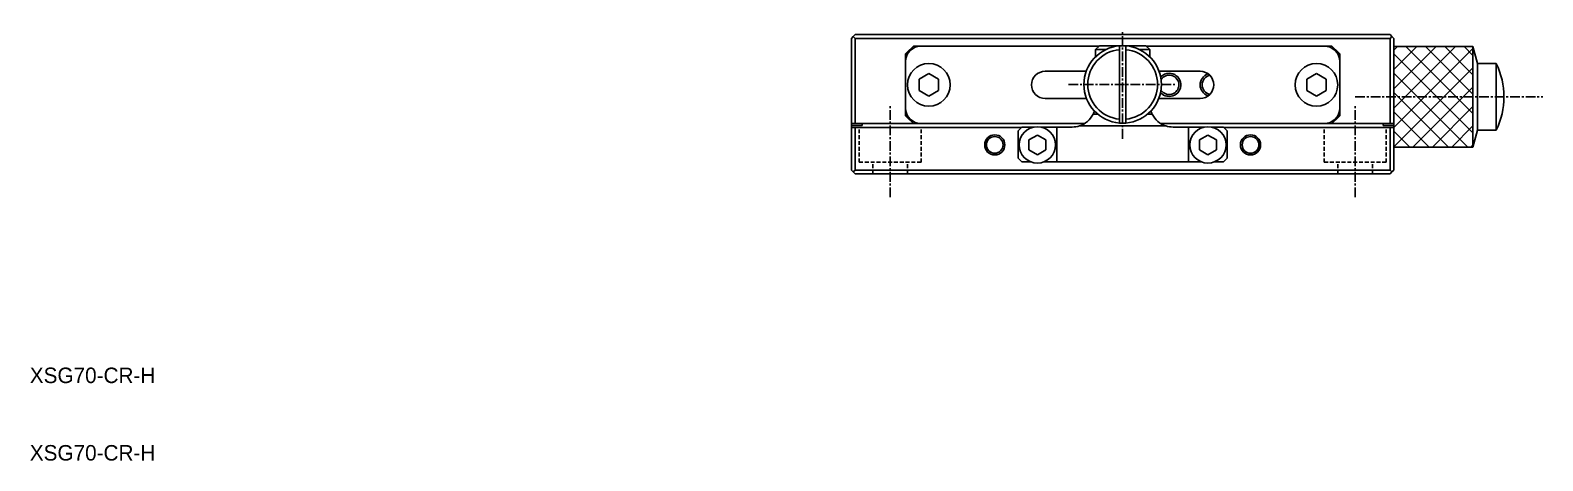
# Model space of a CAD drawing. Extents: x 10 to 360, y 10 to 247.
# Drawn here: x 10.1 to 205.2, y 10 to 65.5 of the extents above; entities that cross this region are included whole.
import ezdxf

# ---------------------------------------------------------------- set-up
doc = ezdxf.new("R2010")
doc.units = 0
doc.linetypes.add('CENTER', pattern=[2, 1.25, -0.25, 0.25, -0.25])
doc.linetypes.add('DASHED', pattern=[0.75, 0.5, -0.25])
doc.layers.get('0').update_dxf_attribs({"linetype": 'CONTINUOUS'})
doc.layers.add('CENTER', color=1, linetype='CENTER')
doc.styles.get("Standard").update_dxf_attribs({"font": 'FGP教科書体NT-M'})

msp = doc.modelspace()

# ---------------------------------------------------------------- linework, layer by layer
at = {"color": 7, "linetype": 'CONTINUOUS'}
for p, q in [((115.994926, 64.5), (116.244926, 64.75)), ((115.994926, 53.5), (115.994926, 64.5)), ((116.494926, 65), (116.244926, 64.75)), ((116.244926, 64.75), (116.494926, 64.5)), ((116.494926, 65), (185.494926, 65)), ((116.494926, 64.5), (116.494926, 53.5)), ((185.494926, 64.5), (116.494926, 64.5)), ((185.744926, 64.75), (185.494926, 65)), ((185.494926, 64.5), (185.744926, 64.75)), ((185.494926, 53.5), (185.494926, 64.5)), ((185.744926, 64.75), (185.994926, 64.5)), ((122.994926, 62.5), (123.194926, 62.7)), ((122.994926, 61.5), (122.994926, 62.5)), ((123.994926, 63.5), (123.194926, 62.7)), ((123.194926, 62.7), (123.194926, 62.37178)), ((123.994926, 63.5), (124.994926, 63.5)), ((124.994926, 63.5), (147.944926, 63.5)), ((147.494926, 63.05), (147.994926, 63.55)), ((148.815476, 63.05), (147.494926, 63.05)), ((147.494926, 63.05), (147.494926, 62.120714)), ((147.994926, 63.55), (150.994926, 63.55)), ((150.594926, 63.533974), (150.594926, 63.032187)), ((150.594926, 63.032187), (150.594926, 54.067813)), ((150.994926, 63.55), (153.994926, 63.55)), ((151.394926, 63.032187), (151.394926, 63.533974)), ((151.394926, 54.067813), (151.394926, 63.032187)), ((154.494926, 63.05), (153.174375, 63.05)), ((153.994926, 63.55), (154.494926, 63.05)), ((154.044926, 63.5), (176.994926, 63.5)), ((154.494926, 62.120714), (154.494926, 63.05)), ((176.994926, 63.5), (177.994926, 63.5)), ((178.794926, 62.7), (177.994926, 63.5)), ((178.794926, 62.37178), (178.794926, 62.7)), ((178.794926, 62.7), (178.994926, 62.5)), ((178.994926, 62.5), (178.994926, 61.5)), ((185.994926, 63.449999), (196.194933, 63.449999)), ((185.994926, 50.450001), (185.994926, 63.449999)), ((196.784421, 61.25), (196.194933, 63.449999)), ((196.194933, 63.449999), (196.194933, 50.450001)), ((122.994926, 55.5), (122.994926, 61.5)), ((178.994926, 61.5), (178.994926, 55.5)), ((196.784421, 61.25), (196.784421, 52.65)), ((199.194932, 61.25), (196.784421, 61.25)), ((199.194932, 61.25), (199.194932, 52.65)), ((124.744926, 59.221688), (125.994926, 59.943376)), ((124.744926, 57.778312), (124.744926, 59.221688)), ((125.994926, 59.943376), (127.244926, 59.221688)), ((127.244926, 59.221688), (127.244926, 57.778312)), ((127.244926, 57.778312), (127.244926, 59.221688)), ((140.994926, 60.25), (146.292799, 60.25)), ((155.697053, 60.25), (160.994926, 60.25)), ((174.744926, 59.221688), (175.994926, 59.943376)), ((174.744926, 57.778312), (174.744926, 59.221688)), ((175.994926, 59.943376), (177.244926, 59.221688)), ((177.244926, 59.221688), (177.244926, 57.778312)), ((177.244926, 57.778312), (177.244926, 59.221688)), ((125.994926, 57.056624), (124.744926, 57.778312)), ((124.744926, 57.778312), (125.994926, 57.056624)), ((127.244926, 57.778312), (125.994926, 57.056624)), ((125.994926, 57.056624), (127.244926, 57.778312)), ((146.330164, 56.75), (140.994926, 56.75)), ((160.994926, 56.75), (155.659687, 56.75)), ((175.994926, 57.056624), (174.744926, 57.778312)), ((174.744926, 57.778312), (175.994926, 57.056624)), ((177.244926, 57.778312), (175.994926, 57.056624)), ((175.994926, 57.056624), (177.244926, 57.778312)), ((122.994926, 54.5), (122.994926, 55.5)), ((147.174012, 54.7), (147.804707, 54.7)), ((154.185145, 54.7), (154.81584, 54.7)), ((178.994926, 55.5), (178.994926, 54.5)), ((116.494926, 53.5), (115.994926, 53.5)), ((115.994926, 53.5), (115.994926, 53.25)), ((115.994926, 53.25), (117.394926, 53.25)), ((115.994926, 53), (115.994926, 53.25)), ((115.994926, 47.5), (115.994926, 53)), ((115.994926, 53), (116.494926, 53)), ((116.494926, 53.5), (123.994926, 53.5)), ((116.494926, 53), (116.494926, 47.5)), ((137.944926, 53), (116.494926, 53)), ((117.394926, 53.5), (117.394926, 53.25)), ((123.194926, 54.3), (122.994926, 54.5)), ((123.194926, 54.62822), (123.194926, 54.3)), ((123.194926, 54.3), (123.994926, 53.5)), ((124.994926, 53.5), (123.994926, 53.5)), ((146.075162, 53.5), (124.994926, 53.5)), ((137.494926, 52.55), (137.994926, 53.05)), ((137.994926, 53.05), (139.512743, 53.05)), ((140.477108, 53.05), (142.494926, 53.05)), ((142.494926, 53.05), (142.494926, 48.55)), ((144.494926, 53.05), (142.494926, 53.05)), ((156.558176, 53.2), (145.431676, 53.2)), ((150.594926, 54.067813), (150.594926, 53.566026)), ((151.394926, 53.566026), (151.394926, 54.067813)), ((176.994926, 53.5), (155.91468, 53.5)), ((159.494926, 53.05), (157.494926, 53.05)), ((159.494926, 48.55), (159.494926, 53.05)), ((159.494926, 53.05), (161.512743, 53.05)), ((162.477108, 53.05), (163.994926, 53.05)), ((163.994926, 53.05), (164.494926, 52.55)), ((185.494926, 53), (164.044926, 53)), ((177.994926, 53.5), (176.994926, 53.5)), ((177.994926, 53.5), (178.794926, 54.3)), ((177.994926, 53.5), (185.494926, 53.5)), ((178.794926, 54.3), (178.794926, 54.62822)), ((178.994926, 54.5), (178.794926, 54.3)), ((184.594926, 53.5), (184.594926, 53.25)), ((185.994926, 53.25), (184.594926, 53.25)), ((185.994926, 53.5), (185.494926, 53.5)), ((185.494926, 47.5), (185.494926, 53)), ((185.494926, 53), (185.994926, 53)), ((185.994926, 53.5), (185.994926, 53.25)), ((185.994926, 53.25), (185.994926, 53)), ((185.994926, 53), (185.994926, 47.5)), ((137.494926, 49.05), (137.494926, 52.55)), ((138.894926, 51.385085), (139.994926, 52.020171)), ((138.894926, 50.114915), (138.894926, 51.385085)), ((139.994926, 52.020171), (141.094926, 51.385085)), ((141.094926, 51.385085), (141.094926, 50.114915)), ((141.094926, 50.114915), (141.094926, 51.385085)), ((160.894926, 51.385085), (161.994926, 52.020171)), ((160.894926, 50.114915), (160.894926, 51.385085)), ((161.994926, 52.020171), (163.094926, 51.385085)), ((163.094926, 51.385085), (163.094926, 50.114915)), ((163.094926, 50.114915), (163.094926, 51.385085)), ((164.494926, 52.55), (164.494926, 49.05)), ((196.194933, 50.450001), (196.784421, 52.65)), ((196.784421, 52.65), (199.194932, 52.65)), ((137.994926, 48.55), (137.494926, 49.05)), ((139.994926, 49.479829), (138.894926, 50.114915)), ((138.894926, 50.114915), (139.994926, 49.479829)), ((141.094926, 50.114915), (139.994926, 49.479829)), ((139.994926, 49.479829), (141.094926, 50.114915)), ((161.994926, 49.479829), (160.894926, 50.114915)), ((160.894926, 50.114915), (161.994926, 49.479829)), ((163.094926, 50.114915), (161.994926, 49.479829)), ((161.994926, 49.479829), (163.094926, 50.114915)), ((164.494926, 49.05), (163.994926, 48.55)), ((196.194933, 50.450001), (185.994926, 50.450001)), ((116.244926, 47.25), (115.994926, 47.5)), ((116.494926, 47.5), (116.244926, 47.25)), ((116.494926, 47), (116.244926, 47.25)), ((116.494926, 47.5), (185.494926, 47.5)), ((185.494926, 47), (116.494926, 47)), ((139.16879, 48.55), (137.994926, 48.55)), ((142.494926, 48.55), (140.821062, 48.55)), ((159.494926, 48.55), (142.494926, 48.55)), ((161.16879, 48.55), (159.494926, 48.55)), ((163.994926, 48.55), (162.821062, 48.55)), ((185.744926, 47.25), (185.494926, 47.5)), ((185.744926, 47.25), (185.494926, 47)), ((185.994926, 47.5), (185.744926, 47.25))]:
    msp.add_line(p, q, dxfattribs=at)
at = {"color": 3, "linetype": 'CONTINUOUS'}
for p, q in [((185.994926, 64.5), (185.994926, 53.5)), ((196.194933, 63.449999), (185.994926, 63.449999)), ((185.994926, 62.994926), (186.449999, 63.449999)), ((185.994926, 60.494926), (188.949999, 63.449999)), ((185.994926, 57.994926), (191.449999, 63.449999)), ((185.994926, 55.494926), (193.949999, 63.449999)), ((185.994926, 52.994926), (196.194933, 63.194933)), ((185.994926, 62.505074), (196.194933, 52.305067)), ((187.550001, 63.449999), (196.194933, 54.805067)), ((190.050001, 63.449999), (196.194933, 57.305067)), ((192.550001, 63.449999), (196.194933, 59.805067)), ((195.050001, 63.449999), (196.194933, 62.305067)), ((196.194933, 63.449999), (196.194933, 50.450001)), ((185.994926, 50.494926), (196.194933, 60.694933)), ((185.994926, 60.005074), (195.549999, 50.450001)), ((185.994926, 57.505074), (193.049999, 50.450001)), ((188.450001, 50.450001), (196.194933, 58.194933)), ((185.994926, 55.005074), (190.549999, 50.450001)), ((190.950001, 50.450001), (196.194933, 55.694933)), ((193.450001, 50.450001), (196.194933, 53.194933)), ((185.994926, 52.505074), (188.049999, 50.450001)), ((185.994926, 50.450001), (196.194933, 50.450001)), ((195.950001, 50.450001), (196.194933, 50.694933))]:
    msp.add_line(p, q, dxfattribs=at)
at = {"color": 3, "linetype": 'DASHED'}
for p, q in [((116.994926, 48.5), (116.994926, 53)), ((124.994926, 48.5), (124.994926, 53)), ((176.994926, 48.5), (176.994926, 53)), ((184.994926, 48.5), (184.994926, 53)), ((124.994926, 48.5), (116.994926, 48.5)), ((118.744926, 47), (118.744926, 48.5)), ((123.244926, 47), (123.244926, 48.5)), ((184.994926, 48.5), (176.994926, 48.5)), ((178.744926, 47), (178.744926, 48.5)), ((183.244926, 47), (183.244926, 48.5))]:
    msp.add_line(p, q, dxfattribs=at)
at = {"color": 7, "linetype": 'CONTINUOUS'}
for centre, radius in [((125.994926, 58.5), 2.75), ((175.994926, 58.5), 2.75), ((139.994926, 50.75), 2.35), ((161.994926, 50.75), 2.35), ((134.494926, 50.75), 1.075), ((167.494926, 50.75), 1.075)]:
    msp.add_circle(centre, radius, dxfattribs=at)
at = {"color": 3, "linetype": 'CONTINUOUS'}
for centre in [(134.494926, 50.75), (167.494926, 50.75)]:
    msp.add_circle(centre, 1.3, dxfattribs=at)
at = {"color": 7, "linetype": 'CONTINUOUS'}
for centre, radius, start, end in [((124.994926, 61.5), 2, 90, 180), ((150.994926, 58.55), 5, 94.588566, 265.411434), ((150.994926, 58.55), 4.5, 95.099689, 264.900311), ((150.994926, 58.55), 5, 85.411434, 94.588566), ((150.994926, 58.55), 5, 274.588566, 85.411434), ((150.994926, 58.55), 4.5, 275.099689, 84.900311), ((176.994926, 61.5), 2, 0, 90), ((190.449932, 56.95), 9.745001, 333.816209, 26.183792), ((140.994926, 58.5), 1.75, 90, 270), ((156.994926, 58.5), 1.25, 0, 146.414035), ((160.994926, 58.5), 1.75, 270, 90), ((162.494926, 58.5), 1.25, 101.536959, 258.463041), ((156.994926, 58.5), 1.25, 212.631058, 0), ((124.994926, 55.5), 2, 180, 270), ((144.494768, 56.050184), 3.000224, 288.196647, 333.254542), ((144.494926, 56.05), 3, 333.256316, 342.096002), ((157.494926, 56.05), 3, 197.903998, 206.743684), ((157.494926, 56.05), 3, 206.743684, 251.805128), ((176.994926, 55.5), 2, 270, 0), ((144.494926, 56.05), 3, 270, 288.194872), ((150.994926, 58.55), 5, 265.411434, 274.588566), ((157.494926, 56.05), 3, 251.805128, 270)]:
    msp.add_arc(centre, radius, start, end, dxfattribs=at)
at = {"color": 3, "linetype": 'CONTINUOUS'}
for centre, start, end in [((156.994926, 58.5), 222.111765, 90), ((156.994926, 58.5), 90, 136.933327), ((162.494926, 58.5), 108.629331, 251.370669)]:
    msp.add_arc(centre, 1.5, start, end, dxfattribs=at)
at = {"layer": 'CENTER', "color": 1, "linetype": 'CENTER'}
for p, q in [((150.994926, 51.55), (150.994926, 65.55)), ((143.994926, 58.55), (157.994926, 58.55)), ((180.994926, 56.95), (205.194933, 56.95)), ((120.994926, 44), (120.994926, 56)), ((180.994926, 44), (180.994926, 56))]:
    msp.add_line(p, q, dxfattribs=at)

# ---------------------------------------------------------------- texts
at = {"color": 7, "linetype": 'CONTINUOUS'}
for p in [(10, 20), (10, 10)]:
    msp.add_text('XSG70-CR-H', height=2, dxfattribs=at).set_placement(p)

doc.saveas('drawing.dxf')
